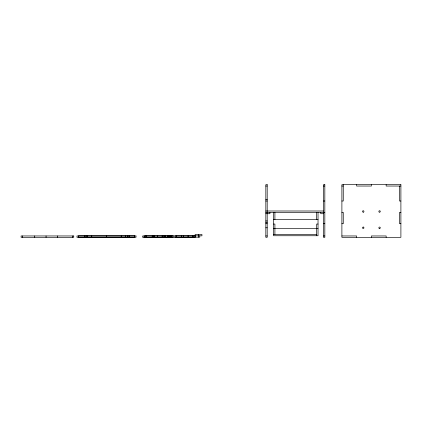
<?xml version="1.0" encoding="UTF-8"?>
<svg xmlns="http://www.w3.org/2000/svg" width="422" height="422" viewBox="0 0 422 422"><rect width="100%" height="100%" fill="white"/><g stroke="black" fill="none" stroke-linecap="round" stroke-linejoin="round"><path stroke-width="0.63" d="M265.834 186.039L267.195 186.039M323.474 186.039L324.834 186.039M341.894 186.039L343.26 186.039M400.9 186.039L386.151 186.039L386.151 184.678M265.834 199.653L267.195 199.653M265.834 201.014L267.195 201.014M323.474 201.014L324.834 201.014M341.894 201.014L343.26 201.014L343.26 184.678M400.9 201.014L399.539 201.014L399.539 186.039M265.834 211L323.474 211M265.834 212.361L324.834 212.361M341.894 212.361L343.26 212.361L343.26 223.707L341.894 223.707M400.9 212.361L399.539 212.361L399.539 223.707L400.9 223.707M265.834 213.722L269.916 213.722L269.916 212.361M323.474 213.722L320.752 213.722L320.752 212.361M273.551 219.514L318.03 219.514M265.834 220.964L267.195 220.964M265.834 222.347L267.195 222.347M265.834 223.707L267.195 223.707M323.474 223.707L324.834 223.707M273.551 224.05L274.912 224.05L274.912 234.384M318.03 224.05L316.669 224.05L316.669 235.745M265.834 227.774L267.195 227.774M273.551 228.592L318.03 228.592M273.551 234.384L316.669 234.384M265.834 235.961L267.195 235.961M323.474 235.961L324.834 235.961M341.894 235.961L356.648 235.961L356.648 237.322M386.151 237.322L386.151 235.961L371.397 235.961L371.397 237.322M371.397 184.678L371.397 186.039L356.648 186.039L356.648 184.678M318.03 212.361L318.03 235.745L273.551 235.745L273.551 212.361M316.669 212.361L316.669 219.514M274.912 212.361L274.912 219.514M199.791 235.829L199.791 237.19L175.046 237.19L175.046 235.829L201.943 235.829L201.943 234.468L195.138 234.468L195.138 235.829M198.54 234.468L198.54 235.829M198.43 235.829L198.43 237.19M193.941 235.961L193.941 237.322M192.638 235.829L192.638 237.19M188.096 235.829L188.096 237.19M183.559 235.829L183.559 237.19M181.687 235.961L181.687 237.322M176.407 235.829L176.407 237.19M171.48 235.829L171.48 237.19M170.33 235.829L170.33 237.19M169.322 235.829L169.322 237.19M168.969 235.829L168.969 237.19M168.077 235.829L168.098 237.19M167.961 235.829L167.961 237.19M165.371 235.829L165.371 237.19M164.675 235.829L164.675 237.19M164.01 235.829L164.01 237.19M162.317 235.961L162.317 237.322M162.175 235.829L162.175 237.19M157.701 235.961L157.701 237.322M157.633 235.829L157.633 237.19M154.526 235.961L154.526 237.322M153.16 235.961L153.16 237.322M153.096 235.829L153.096 237.19M153.012 235.961L153.012 237.322M152.205 235.961L152.205 237.322M146.302 235.961L146.302 237.322M145.943 235.829L145.943 237.19M144.013 235.961L144.013 237.322M129.174 235.829L129.174 237.19M127.813 235.829L127.813 237.19M125.545 235.829L125.545 237.19M121.235 235.961L121.235 237.322M106.481 235.961L106.481 237.322M91.732 235.961L91.732 237.322M87.417 235.829L87.417 237.19M86.056 235.829L86.056 237.19M84.695 235.829L84.695 237.19M72.389 235.961L72.389 237.322M57.408 235.961L57.408 237.322M46.061 235.961L46.061 237.322M34.715 235.961L34.715 237.322M22.461 235.961L22.461 237.322M363.416 212.155L363.226 212.182A0.728 0.728 0 0 1 362.572 211.148A0.728 0.728 0 0 1 363.785 210.989A0.728 0.728 0 0 1 363.416 212.155M363.226 227.068L363.041 227.094A0.728 0.728 0 0 0 362.672 228.26A0.728 0.728 0 0 0 363.885 228.102A0.728 0.728 0 0 0 363.226 227.068M267.195 184.678L265.834 184.678L265.834 237.322L267.195 237.322L267.195 184.678M324.834 184.678L323.474 184.678L323.474 237.322L324.834 237.322L324.834 184.678M400.9 184.678L341.894 184.678L341.894 237.322L400.9 237.322L400.9 184.678M134.623 235.829L78.344 235.829L78.344 237.19L134.623 237.19L134.623 235.829M173.057 235.829L144.582 235.829L144.582 237.19L173.057 237.19L173.057 235.829M73.75 235.961L21.1 235.961L21.1 237.322L73.75 237.322L73.75 235.961M135.984 235.961L76.983 235.961L76.983 237.322L135.984 237.322L135.984 235.961M195.302 235.961L142.652 235.961L142.652 237.322L195.302 237.322L195.302 235.961M379.204 228.423A0.728 0.728 0 0 0 380.296 227.796A0.728 0.728 0 0 0 379.204 227.163A0.728 0.728 0 0 0 379.204 228.423M379.204 212.081A0.728 0.728 0 0 0 380.296 211.454A0.728 0.728 0 0 0 379.204 210.826A0.728 0.728 0 0 0 379.204 212.081"/></g></svg>
